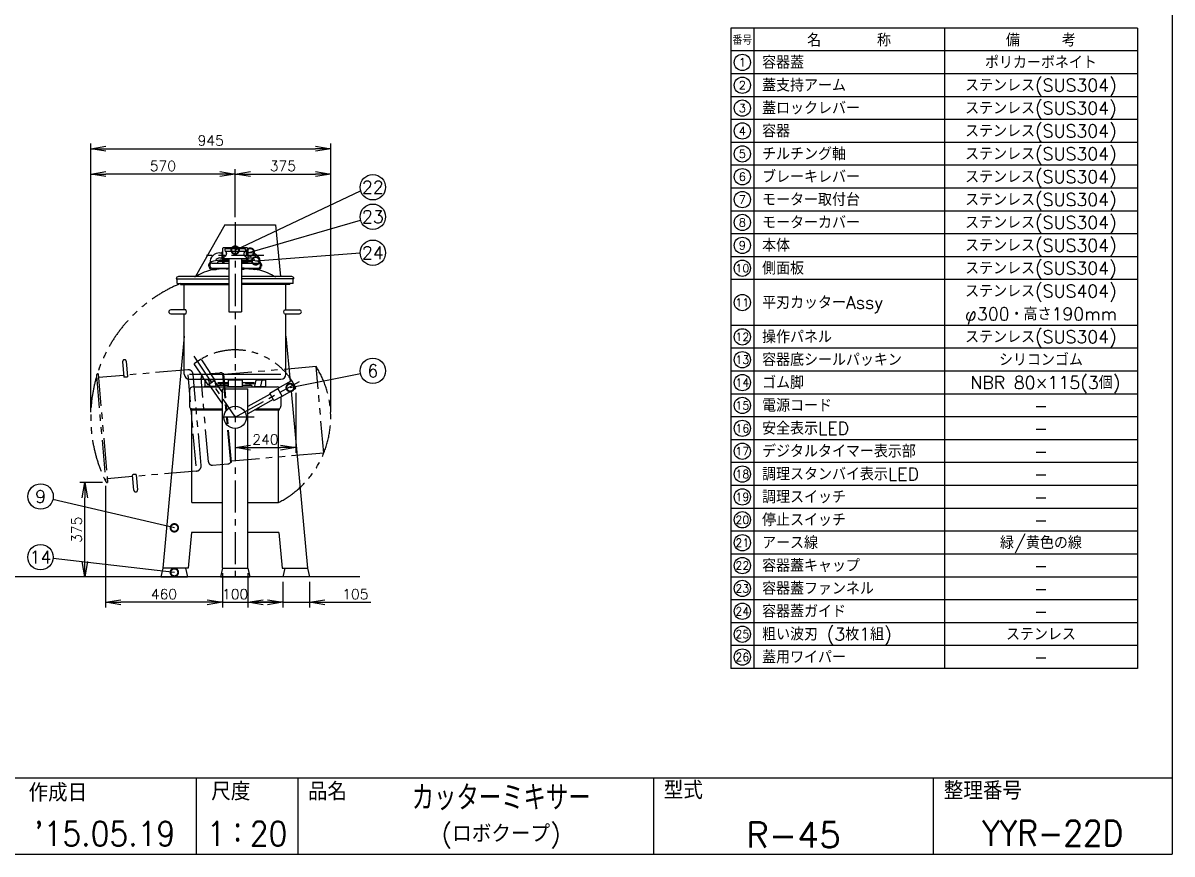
# Model space of a CAD drawing. Extents: x 460 to 8100, y 0 to 5507.
# Drawn here: x 3578 to 8100, y 0 to 3270 of the extents above; entities that cross this region are included whole.
import ezdxf
from ezdxf.enums import TextEntityAlignment as Align

# ---------------------------------------------------------------- set-up
doc = ezdxf.new("R2010")
doc.units = 0
doc.header["$LTSCALE"] = 4
doc.header["$PDMODE"] = 3
doc.linetypes.add('CENTER', pattern=[50.8, 31.75, -6.35, 6.35, -6.35])
doc.linetypes.add('PHANTOM', pattern=[63.5, 31.75, -6.35, 6.35, -6.35, 6.35, -6.35])
doc.layers.get('0').update_dxf_attribs({"linetype": 'CONTINUOUS'})
doc.layers.get('DEFPOINTS').update_dxf_attribs({"linetype": 'CONTINUOUS'})
for name, color, linetype in [('DANMEN', 7, 'CONTINUOUS'), ('SIYOU', 7, 'CONTINUOUS'), ('SUNPOU', 7, 'CONTINUOUS'), ('WAKU', 7, 'CONTINUOUS')]:
    doc.layers.add(name, color=color, linetype=linetype)
doc.styles.get("Standard").update_dxf_attribs({"font": 'romans.shx', "bigfont": 'extfont.shx'})
doc.dimstyles.get("Standard").update_dxf_attribs({"dimscale": 20, "dimtxt": 2, "dimasz": 3, "dimexe": 1, "dimexo": 1, "dimgap": 0.6, "dimtad": 3, "dimdec": 0, "dimzin": 0, "dimdsep": 46, "dimtxsty": 'STANDARD', "dimblk1": 'OPEN', "dimblk2": 'OPEN', "dimsah": 1, "dimcen": 1.5, "dimadec": 0, "dimazin": 0, "dimtfac": 1, "dimtdec": 0, "dimtmove": 0, "dimatfit": 0, "dimldrblk": 'DOTSMALL', "dimfxl": 1, "dimtvp": 1, "dimtolj": 1, "dimtzin": 0, "dimarcsym": 0})

# ---------------------------------------------------------------- blocks, each defined once
blk = doc.blocks.new('_DotSmall')
at = {"color": 0, "linetype": 'ByBlock', "const_width": 0.5}
blk.add_lwpolyline([(-0.0625, 0, 1), (0.0625, 0, 1)], format="xyb", close=True, dxfattribs=at)
blk = doc.blocks.new('_OPEN')
at = {"color": 0, "linetype": 'ByBlock'}
for p, q in [((-1, 0.167), (0, 0)), ((0, 0), (-1, -0.167)), ((0, 0), (-1, 0))]:
    blk.add_line(p, q, dxfattribs=at)
blk = doc.blocks.new('*D6')
at = {"layer": 'DEFPOINTS', "color": 0}
for p in [(4789.3, 2775.4), (3844.7, 1718.4), (4789.3, 1718.4)]:
    blk.add_point(p, dxfattribs=at)
at = {"layer": 'SUNPOU', "color": 0, "lineweight": -2}
for p, q in [((3844.7, 1738.4), (3844.7, 2795.4)), ((3904.7, 2775.4), (4729.3, 2775.4)), ((4789.3, 1738.4), (4789.3, 2795.4))]:
    blk.add_line(p, q, dxfattribs=at)
at = {"layer": 'SUNPOU', "color": 0, "lineweight": -2, "xscale": 60, "yscale": 60, "zscale": 60, "rotation": 180}
blk.add_blockref('_OPEN', (3844.7, 2775.4), dxfattribs=at)
at = {"layer": 'SUNPOU', "color": 0, "lineweight": -2, "xscale": 60, "yscale": 60, "zscale": 60}
blk.add_blockref('_OPEN', (4789.3, 2775.4), dxfattribs=at)
at = {"layer": 'SUNPOU', "color": 0, "insert": (4317, 2807.4), "char_height": 40, "attachment_point": 5}
blk.add_mtext('\\A1;945', dxfattribs=at)
blk = doc.blocks.new('*D7')
at = {"layer": 'DEFPOINTS', "color": 0}
for p in [(3844.7, 2675.4), (4413.2, 2486.2), (3844.7, 1718.4)]:
    blk.add_point(p, dxfattribs=at)
at = {"layer": 'SUNPOU', "color": 0, "lineweight": -2}
for p, q in [((3844.7, 1738.4), (3844.7, 2695.4)), ((4353.2, 2675.4), (3904.7, 2675.4)), ((4413.2, 2506.2), (4413.2, 2695.4))]:
    blk.add_line(p, q, dxfattribs=at)
at = {"layer": 'SUNPOU', "color": 0, "lineweight": -2, "xscale": 60, "yscale": 60, "zscale": 60, "rotation": 180}
blk.add_blockref('_OPEN', (3844.7, 2675.4), dxfattribs=at)
at = {"layer": 'SUNPOU', "color": 0, "lineweight": -2, "xscale": 60, "yscale": 60, "zscale": 60}
blk.add_blockref('_OPEN', (4413.2, 2675.4), dxfattribs=at)
at = {"layer": 'SUNPOU', "color": 0, "insert": (4128.9, 2707.4), "char_height": 40, "attachment_point": 5}
blk.add_mtext('\\A1;570', dxfattribs=at)
blk = doc.blocks.new('*D8')
at = {"layer": 'DEFPOINTS', "color": 0}
for p in [(3903.3, 1468.1), (4363.2, 1125.4), (3903.3, 990.4)]:
    blk.add_point(p, dxfattribs=at)
at = {"layer": 'SUNPOU', "color": 0, "lineweight": -2}
for p, q in [((3903.3, 1448.1), (3903.3, 970.4)), ((4363.2, 1105.4), (4363.2, 970.4)), ((4303.2, 990.4), (3963.3, 990.4))]:
    blk.add_line(p, q, dxfattribs=at)
at = {"layer": 'SUNPOU', "color": 0, "lineweight": -2, "xscale": 60, "yscale": 60, "zscale": 60, "rotation": 180}
blk.add_blockref('_OPEN', (3903.3, 990.4), dxfattribs=at)
at = {"layer": 'SUNPOU', "color": 0, "lineweight": -2, "xscale": 60, "yscale": 60, "zscale": 60}
blk.add_blockref('_OPEN', (4363.2, 990.4), dxfattribs=at)
at = {"layer": 'SUNPOU', "color": 0, "insert": (4133.2, 1022.4), "char_height": 40, "attachment_point": 5}
blk.add_mtext('\\A1;460', dxfattribs=at)
blk = doc.blocks.new('*D25')
at = {"layer": 'DEFPOINTS', "color": 0}
for p in [(3821.5, 1461.3), (3911.4, 1461.3), (4120.7, 1090.4)]:
    blk.add_point(p, dxfattribs=at)
at = {"layer": 'SUNPOU', "color": 0, "lineweight": -2}
for p, q in [((3891.4, 1461.3), (3801.5, 1461.3)), ((3821.5, 1150.4), (3821.5, 1401.3)), ((4100.7, 1090.4), (3801.5, 1090.4))]:
    blk.add_line(p, q, dxfattribs=at)
at = {"layer": 'SUNPOU', "color": 0, "lineweight": -2, "xscale": 60, "yscale": 60, "zscale": 60}
for p, rotation in [((3821.5, 1461.3), 90), ((3821.5, 1090.4), 270)]:
    blk.add_blockref('_OPEN', p, dxfattribs=dict(at, rotation=rotation))
at = {"layer": 'SUNPOU', "color": 0, "insert": (3789.5, 1275.9), "char_height": 40, "attachment_point": 5, "rotation": 90}
blk.add_mtext('\\A1;375', dxfattribs=at)
blk = doc.blocks.new('*D3')
at = {"layer": 'DEFPOINTS', "color": 0}
for p in [(4789.3, 2675.4), (4413.2, 2486.2), (4789.3, 1718.4)]:
    blk.add_point(p, dxfattribs=at)
at = {"layer": 'SUNPOU', "color": 0, "lineweight": -2}
for p, q in [((4413.2, 2506.2), (4413.2, 2695.4)), ((4473.2, 2675.4), (4729.3, 2675.4)), ((4789.3, 1738.4), (4789.3, 2695.4))]:
    blk.add_line(p, q, dxfattribs=at)
at = {"layer": 'SUNPOU', "color": 0, "lineweight": -2, "xscale": 60, "yscale": 60, "zscale": 60, "rotation": 180}
blk.add_blockref('_OPEN', (4413.2, 2675.4), dxfattribs=at)
at = {"layer": 'SUNPOU', "color": 0, "lineweight": -2, "xscale": 60, "yscale": 60, "zscale": 60}
blk.add_blockref('_OPEN', (4789.3, 2675.4), dxfattribs=at)
at = {"layer": 'SUNPOU', "color": 0, "insert": (4601.2, 2707.4), "char_height": 40, "attachment_point": 5}
blk.add_mtext('\\A1;375', dxfattribs=at)
blk = doc.blocks.new('*D4')
at = {"layer": 'DEFPOINTS', "color": 0}
for p in [(4600.7, 1090.4), (4705.7, 1090.4), (4705.7, 990.4)]:
    blk.add_point(p, dxfattribs=at)
at = {"layer": 'SUNPOU', "color": 0, "lineweight": -2}
for p, q in [((4600.7, 1070.4), (4600.7, 970.4)), ((4705.7, 1070.4), (4705.7, 970.4)), ((4540.7, 990.4), (4480.7, 990.4)), ((4600.7, 990.4), (4705.7, 990.4)), ((4765.7, 990.4), (4946.8, 990.4))]:
    blk.add_line(p, q, dxfattribs=at)
at = {"layer": 'SUNPOU', "color": 0, "lineweight": -2, "xscale": 60, "yscale": 60, "zscale": 60}
blk.add_blockref('_OPEN', (4600.7, 990.4), dxfattribs=at)
at = {"layer": 'SUNPOU', "color": 0, "lineweight": -2, "xscale": 60, "yscale": 60, "zscale": 60, "rotation": 180}
blk.add_blockref('_OPEN', (4705.7, 990.4), dxfattribs=at)
at = {"layer": 'SUNPOU', "color": 0, "insert": (4886.3, 1022.4), "char_height": 40, "attachment_point": 5}
blk.add_mtext('\\A1;105', dxfattribs=at)
blk = doc.blocks.new('*D27')
at = {"layer": 'DEFPOINTS', "color": 0}
for p in [(4651.5, 1834.2), (4413.2, 1599.2), (4651.5, 1599.2)]:
    blk.add_point(p, dxfattribs=at)
at = {"layer": 'SUNPOU', "color": 0, "lineweight": -2}
for p, q in [((4651.5, 1814.2), (4651.5, 1579.2)), ((4473.2, 1599.2), (4591.5, 1599.2))]:
    blk.add_line(p, q, dxfattribs=at)
at = {"layer": 'SUNPOU', "color": 0, "lineweight": -2, "xscale": 60, "yscale": 60, "zscale": 60, "rotation": 180}
blk.add_blockref('_OPEN', (4413.2, 1599.2), dxfattribs=at)
at = {"layer": 'SUNPOU', "color": 0, "lineweight": -2, "xscale": 60, "yscale": 60, "zscale": 60}
blk.add_blockref('_OPEN', (4651.5, 1599.2), dxfattribs=at)
at = {"layer": 'SUNPOU', "color": 0, "insert": (4532.3, 1631.2), "char_height": 40, "attachment_point": 5}
blk.add_mtext('\\A1;240', dxfattribs=at)
blk = doc.blocks.new('*D28')
at = {"layer": 'DEFPOINTS', "color": 0}
for p in [(4363.2, 1125.4), (4463.2, 1125.4), (4463.2, 990.4)]:
    blk.add_point(p, dxfattribs=at)
at = {"layer": 'SUNPOU', "color": 0, "lineweight": -2}
for p, q in [((4363.2, 1105.4), (4363.2, 970.4)), ((4463.2, 1105.4), (4463.2, 970.4)), ((4303.2, 990.4), (4243.2, 990.4)), ((4363.2, 990.4), (4463.2, 990.4)), ((4523.2, 990.4), (4583.2, 990.4))]:
    blk.add_line(p, q, dxfattribs=at)
at = {"layer": 'SUNPOU', "color": 0, "lineweight": -2, "xscale": 60, "yscale": 60, "zscale": 60}
blk.add_blockref('_OPEN', (4363.2, 990.4), dxfattribs=at)
at = {"layer": 'SUNPOU', "color": 0, "lineweight": -2, "xscale": 60, "yscale": 60, "zscale": 60, "rotation": 180}
blk.add_blockref('_OPEN', (4463.2, 990.4), dxfattribs=at)
at = {"layer": 'SUNPOU', "color": 0, "insert": (4413.2, 1022.4), "char_height": 40, "attachment_point": 5}
blk.add_mtext('\\A1;100', dxfattribs=at)

msp = doc.modelspace()

# ---------------------------------------------------------------- linework, layer by layer
at = {"color": 2}
for p, q in [((4372.4, 2475.4), (4257.7, 2273.1)), ((4572.4, 2475.4), (4591.3, 2272.4)), ((4353.2, 2365.4), (4362.2, 2365.4)), ((4362.2, 2341.4), (4362.2, 2369.4)), ((4362.2, 2369.4), (4363.2, 2369.4)), ((4464.2, 2369.4), (4463.2, 2369.4)), ((4464.2, 2369.4), (4463.2, 2369.4)), ((4464.2, 2341.4), (4464.2, 2369.4)), ((4473.2, 2365.4), (4464.2, 2365.4)), ((4308.3, 2313.4), (4313.3, 2314.1)), ((4310.5, 2307.4), (4314.7, 2310.1)), ((4323.2, 2325.4), (4388.2, 2325.4)), ((4388.2, 2336.4), (4353.1, 2336.4)), ((4388.2, 2331.4), (4353.1, 2331.4)), ((4353.2, 2345.4), (4362.2, 2345.4)), ((4362.2, 2341.4), (4363.2, 2341.4)), ((4388.2, 2343.4), (4388.2, 2133.4)), ((4388.2, 2343.4), (4438.2, 2343.4)), ((4438.2, 2343.4), (4438.2, 2133.4)), ((4438.2, 2336.4), (4473.3, 2336.4)), ((4438.2, 2331.4), (4473.3, 2331.4)), ((4438.2, 2325.4), (4503.2, 2325.4)), ((4464.2, 2341.4), (4463.2, 2341.4)), ((4464.2, 2341.4), (4463.2, 2341.4)), ((4464.2, 2345.4), (4473.2, 2345.4)), ((4515.9, 2307.4), (4511.6, 2310.1)), ((4518.1, 2313.4), (4513.1, 2314.1)), ((4181.7, 2263.4), (4388.2, 2263.4)), ((4184.7, 2244.4), (4184.7, 2263.4)), ((4388.2, 2272.4), (4190.7, 2272.4)), ((4323.2, 2305.4), (4388.2, 2305.4)), ((4323.2, 2300.4), (4338.2, 2300.4)), ((4438.2, 2305.4), (4503.2, 2305.4)), ((4635.7, 2272.4), (4438.2, 2272.4)), ((4644.7, 2263.4), (4438.2, 2263.4)), ((4503.2, 2300.4), (4488.2, 2300.4)), ((4493.2, 2305.4), (4503.2, 2305.4)), ((4641.7, 2244.4), (4641.7, 2263.4)), ((4184.7, 2244.4), (4388.2, 2244.4)), ((4198.2, 2240.9), (4388.2, 2240.9)), ((4213.2, 2140.9), (4213.2, 2240.9)), ((4641.7, 2244.4), (4438.2, 2244.4)), ((4628.2, 2240.9), (4438.2, 2240.9)), ((4613.2, 2140.9), (4613.2, 2240.9)), ((4219.2, 2140.9), (4159.7, 2140.9)), ((4159.7, 2125.9), (4219.2, 2125.9)), ((4213.2, 1888.4), (4213.2, 2125.9)), ((4388.2, 2133.4), (4438.2, 2133.4)), ((4607.2, 2140.9), (4666.7, 2140.9)), ((4607.2, 2125.9), (4666.7, 2125.9)), ((4613.2, 1888.4), (4613.2, 2125.9)), ((4213.2, 2037.6), (4128.2, 1125.4)), ((4613.2, 2037.6), (4629.9, 1858.7)), ((4233.2, 1888.4), (4593.2, 1888.4)), ((4233.2, 1868.4), (4593.2, 1868.4)), ((4294, 1864.4), (4294, 1841.4)), ((4295, 1865.4), (4295, 1868.4)), ((4331.1, 1865.4), (4295, 1865.4)), ((4307.3, 1865.4), (4307.3, 1868.4)), ((4308.3, 1864.6), (4313.1, 1841)), ((4331.1, 1865.4), (4331.1, 1868.4)), ((4332.1, 1864.6), (4336.8, 1841)), ((4345.6, 1854.4), (4345.6, 1851.2)), ((4386.1, 1854.4), (4345.6, 1854.4)), ((4367.7, 1854.4), (4367.7, 1851.2)), ((4381.5, 1854.4), (4381.5, 1851.2)), ((4386.1, 1864.4), (4386.1, 1841.4)), ((4387.1, 1865.4), (4387.1, 1868.4)), ((4387.1, 1865.4), (4439.2, 1865.4)), ((4439.2, 1865.4), (4439.2, 1868.4)), ((4440.2, 1864.4), (4440.2, 1841.4)), ((4487.6, 1854.4), (4440.2, 1854.4)), ((4453.8, 1854.4), (4453.8, 1851.2)), ((4462.7, 1854.4), (4462.7, 1851.2)), ((4482.6, 1854.4), (4482.6, 1851.2)), ((4487.6, 1854.4), (4487.6, 1851.2)), ((4494.3, 1864.6), (4489.5, 1841)), ((4495.3, 1865.4), (4495.3, 1868.4)), ((4495.3, 1865.4), (4531.4, 1865.4)), ((4518.1, 1864.6), (4513.3, 1841)), ((4519.1, 1865.4), (4519.1, 1868.4)), ((4531.4, 1865.4), (4531.4, 1868.4)), ((4532.4, 1864.4), (4532.4, 1841.4)), ((4233.2, 1823.4), (4233.2, 1762.6)), ((4248.2, 1838.4), (4578.2, 1838.4)), ((4292, 1839.4), (4292, 1838.4)), ((4313.9, 1839.4), (4293.1, 1839.4)), ((4315, 1838.4), (4315, 1839.4)), ((4337.6, 1839.4), (4316.2, 1839.4)), ((4338.8, 1838.4), (4338.8, 1839.4)), ((4345.6, 1851.2), (4386.1, 1851.2)), ((4348.2, 1843.4), (4348.2, 1838.4)), ((4386.1, 1843.4), (4348.2, 1843.4)), ((4355.7, 1851.2), (4355.7, 1843.4)), ((4363.2, 1830.4), (4463.2, 1830.4)), ((4384.1, 1839.4), (4384.1, 1838.4)), ((4387, 1839.4), (4439.3, 1839.4)), ((4478.2, 1843.4), (4440.2, 1843.4)), ((4442.2, 1839.4), (4442.2, 1838.4)), ((4453.8, 1851.2), (4487.6, 1851.2)), ((4470.7, 1851.2), (4470.7, 1843.4)), ((4478.2, 1843.4), (4478.2, 1838.4)), ((4487.6, 1838.4), (4487.6, 1839.4)), ((4488.8, 1839.4), (4510.2, 1839.4)), ((4511.4, 1838.4), (4511.4, 1839.4)), ((4512.5, 1839.4), (4533.2, 1839.4)), ((4534.4, 1839.4), (4534.4, 1838.4)), ((4549.3, 1813.2), (4581.3, 1831.6)), ((4633.3, 1821.7), (4698.2, 1125.4)), ((4565.3, 1784.4), (4597.9, 1801.9)), ((4593.2, 1799.4), (4593.2, 1762.6)), ((4238.2, 1751.4), (4363.2, 1751.4)), ((4238.2, 1748.4), (4238.2, 1751.4)), ((4238.2, 1748.4), (4363.2, 1748.4)), ((4242.2, 1383.4), (4242.2, 1748.4)), ((4492.7, 1748.4), (4588.2, 1748.4)), ((4498, 1751.4), (4588.2, 1751.4)), ((4584.2, 1383.4), (4584.2, 1748.4)), ((4588.2, 1748.4), (4588.2, 1751.4)), ((4242.2, 1383.4), (4363.2, 1383.4)), ((4463.2, 1383.4), (4584.2, 1383.4)), ((4241.2, 1265.4), (4228.2, 1125.4)), ((4585.1, 1265.4), (4598.2, 1125.4)), ((4128.2, 1125.4), (4120.7, 1090.4)), ((4120.7, 1090.4), (4225.7, 1090.4)), ((4228.2, 1125.4), (4128.2, 1125.4)), ((4218.2, 1125.4), (4225.7, 1090.4)), ((4363.2, 1125.4), (4355.7, 1090.4)), ((4355.7, 1090.4), (4470.7, 1090.4)), ((4463.2, 1125.4), (4470.7, 1090.4)), ((4598.2, 1125.4), (4698.2, 1125.4)), ((4608.2, 1125.4), (4600.7, 1090.4)), ((4705.7, 1090.4), (4600.7, 1090.4)), ((4698.2, 1125.4), (4705.7, 1090.4))]:
    msp.add_line(p, q, dxfattribs=at)
at = {"color": 2, "extrusion": (0, 1, 0)}
for p, q in [((4372.4, 2475.4), (4572.4, 2475.4)), ((4363.2, 2382.4), (4363.2, 2336.4)), ((4460.2, 2385.4), (4366.2, 2385.4)), ((4463.2, 2382.4), (4463.2, 2336.4)), ((4343.2, 2325.4), (4343.2, 2326.2)), ((4363.2, 2331.4), (4363.2, 2328.4)), ((4363.2, 2328.6), (4363.2, 2328.4)), ((4460.2, 2325.4), (4438.2, 2325.4)), ((4632.9, 1860.4), (4581.3, 1831.6)), ((4651, 1836.1), (4638.3, 1858.8)), ((4363.2, 1125.4), (4363.2, 1830.4)), ((4463.2, 1125.4), (4463.2, 1830.4)), ((4551.2, 1809.7), (4463.2, 1760.6)), ((4565.3, 1784.4), (4549.3, 1813.2)), ((4597.9, 1801.9), (4581.3, 1831.6)), ((4597.9, 1801.9), (4649.4, 1830.7)), ((4563.4, 1787.9), (4463.2, 1732)), ((4363.2, 1265.4), (4241.2, 1265.4)), ((4585.1, 1265.4), (4463.2, 1265.4)), ((4363.2, 1125.4), (4463.2, 1125.4))]:
    msp.add_line(p, q, dxfattribs=at)
at = {"color": 2, "linetype": 'CENTER'}
for p, q in [((4413.2, 2486.2), (4413.2, 1075.8)), ((4525.7, 2355.4), (4300.7, 2355.4)), ((4413.2, 1718.4), (4666.5, 1859.6)), ((4488.2, 1718.4), (4338.2, 1718.4))]:
    msp.add_line(p, q, dxfattribs=at)
at = {"color": 2, "linetype": 'Continuous'}
for p, q in [((4374, 2352.7), (4372, 2351.9)), ((4372.2, 2377.6), (4374, 2371.4)), ((4452.4, 2371.4), (4374, 2371.4)), ((4451.3, 2381.4), (4375, 2381.4)), ((4376.1, 2371.4), (4378.8, 2362.5)), ((4450.3, 2371.4), (4447.6, 2362.5)), ((4452.3, 2352.7), (4454.4, 2351.9)), ((4454.2, 2377.6), (4452.4, 2371.4)), ((4388.2, 2341.4), (4368.1, 2341.4)), ((4368.1, 2341.4), (4368.1, 2336.4)), ((4368.1, 2331.4), (4368.1, 2325.4)), ((4368.2, 2346.3), (4368.2, 2344.9)), ((4368.2, 2344.9), (4368.2, 2341.9)), ((4458.3, 2341.4), (4438.2, 2341.4)), ((4458.2, 2346.3), (4458.2, 2344.9)), ((4458.2, 2344.9), (4458.2, 2341.9)), ((4458.3, 2341.4), (4458.3, 2336.4)), ((4458.3, 2331.4), (4458.3, 2325.4))]:
    msp.add_line(p, q, dxfattribs=at)
at = {"color": 2, "extrusion": (1.483e-13, 1, 0)}
for p in [(4463.2, 2331.4), (4463.2, 2328.6)]:
    msp.add_line(p, (4463.2, 2328.4), dxfattribs=at)
at = {"color": 2, "extrusion": (-2.15e-13, 1, 0)}
msp.add_line((4483.2, 2325.4), (4483.2, 2326.2), dxfattribs=at)
at = {"color": 2}
for points in [[(4384.2, 2301.4), (4377.2, 2301.4), (4377.2, 2305.4), (4384.2, 2305.4)], [(4442.2, 2301.4), (4449.2, 2301.4), (4449.2, 2305.4), (4442.2, 2305.4)]]:
    msp.add_lwpolyline(points, close=True, dxfattribs=at)
msp.add_circle((4413.2, 1718.4), 44, dxfattribs=at)
for centre, radius, start, end in [((4353.2, 2325.4), 40, 90, 178.2861), ((4366.2, 2382.4), 3, 90, 180), ((4460.2, 2382.4), 3, 0, 90), ((4473.2, 2325.4), 40, 1.7139, 90), ((4323.2, 2315.4), 15, 105.9798, 187.6623), ((4323.2, 2315.4), 15, 212.231, 270), ((4323.2, 2315.4), 10, 90, 270), ((4355.1, 2234.9), 101.6, 91.1053, 110.7676), ((4353.2, 2325.4), 20, 90, 152.9644), ((4348.2, 2326.2), 5, 94.0862, 180), ((4355.1, 2229.9), 101.6, 91.1053, 94.0862), ((4366.2, 2328.4), 3, 180, 270), ((4460.2, 2328.4), 3, 270, 0), ((4473.2, 2325.4), 20, 27.0356, 90), ((4471.3, 2234.9), 101.6, 69.2324, 88.8947), ((4471.3, 2229.9), 101.6, 85.9138, 88.8947), ((4478.2, 2326.2), 5, 0, 85.9138), ((4503.2, 2315.4), 10, 270, 90), ((4503.2, 2315.4), 15, 270, 327.769), ((4503.2, 2315.4), 15, 352.3377, 74.0202), ((4190.7, 2263.4), 9, 90, 180), ((4253.2, 2287.4), 15, 270, 296.2486), ((4338.2, 2305.4), 5, 270, 0), ((4411.8, 725.3), 1577.6, 91.2567, 92.5698), ((4411.8, 725.3), 1577.6, 90.8571, 91.0024), ((4411.8, 725.3), 1577.6, 88.8959, 89.0412), ((4411.8, 725.3), 1577.6, 87.3209, 88.6416), ((4488.2, 2305.4), 5, 180, 270), ((4573.2, 2287.4), 15, 243.7514, 270), ((4635.7, 2263.4), 9, 0, 90), ((4205.7, 2240.9), 7.5, 152.1819, 180), ((4620.7, 2240.9), 7.5, 0, 27.8181), ((4159.7, 2133.4), 7.5, 90, 270), ((4666.7, 2133.4), 7.5, 270, 90), ((4233.2, 1888.4), 20, 180, 270), ((4295, 1864.4), 1, 90, 180), ((4331.1, 1864.4), 1, 11.4591, 90), ((4387.1, 1864.4), 1, 90, 180), ((4439.2, 1864.4), 1, 0, 90), ((4495.3, 1864.4), 1, 90, 168.5409), ((4531.4, 1864.4), 1, 0, 90), ((4593.2, 1888.4), 20, 270, 0), ((4634.8, 1856.9), 4, 29.1417, 119.1417), ((4248.2, 1823.4), 15, 90, 180), ((4292, 1841.4), 2, 270, 0), ((4315, 1841.4), 2, 191.4591, 270), ((4338.8, 1841.4), 2, 191.4591, 270), ((4384.1, 1841.4), 2, 270, 0), ((4442.2, 1841.4), 2, 180, 270), ((4487.6, 1841.4), 2, 270, 348.5409), ((4511.4, 1841.4), 2, 270, 348.5409), ((4534.4, 1841.4), 2, 180, 270), ((4578.2, 1823.4), 15, 51.2338, 90), ((4647.5, 1834.2), 4, 299.1417, 29.1417), ((4248.2, 1762.6), 15, 180, 228.1897), ((4578.2, 1762.6), 15, 311.8103, 0)]:
    msp.add_arc(centre, radius, start, end, dxfattribs=at)
at = {"color": 2, "linetype": 'Continuous'}
for centre, radius, start, end in [((4374.2, 2346.3), 6, 111.5228, 180), ((4375, 2378.4), 3, 90, 196.652), ((4371.1, 2360.2), 8, 291.5228, 16.652), ((4455.3, 2360.2), 8, 163.348, 248.4772), ((4451.3, 2378.4), 3, 343.348, 90), ((4452.2, 2346.3), 6, 0, 68.4772), ((4368.7, 2344.9), 0.5, 90, 180), ((4368.7, 2341.9), 0.5, 180, 270), ((4457.7, 2344.9), 0.5, 0, 90), ((4457.7, 2341.9), 0.5, 270, 0)]:
    msp.add_arc(centre, radius, start, end, dxfattribs=at)
at = {"color": 2}
msp.add_ellipse((4219.2, 2133.4), major_axis=(0, 7.5), ratio=0.278447, start_param=3.141593, end_param=6.283185, dxfattribs=at)
at = {"color": 2, "extrusion": (0, 0, -1)}
msp.add_ellipse((4607.2, 2133.4), major_axis=(0, 7.5), ratio=0.278447, start_param=3.141593, end_param=6.283185, dxfattribs=at)
at = {"color": 2}
for points, knots in [([(4259.8, 2274), (4270.8, 2279.9), (4292, 2291.3), (4314.8, 2298), (4326, 2300.4)], [0, 0, 0, 0, 37.20215, 71.857476, 71.857476, 71.857476, 71.857476]), ([(4500.4, 2300.4), (4511.6, 2298), (4534.3, 2291.3), (4555.6, 2279.9), (4566.6, 2274)], [244.943194, 244.943194, 244.943194, 244.943194, 279.59852, 316.800671, 316.800671, 316.800671, 316.800671])]:
    msp.add_open_spline(points, degree=3, knots=knots, dxfattribs=at)
at = {"layer": 'DANMEN', "color": 2, "linetype": 'CENTER'}
msp.add_line((4250.4, 1958.4), (4413.2, 1718.4), dxfattribs=at)
at = {"layer": 'DANMEN', "color": 2, "linetype": 'PHANTOM', "extrusion": (-0.996195, -0.087156, 0)}
for p, q in [((4275.2, 1945), (4253.7, 1930.5)), ((4252.6, 1924.9), (4285.7, 1876.1)), ((4280.8, 1944), (4313.9, 1895.2)), ((4334.2, 1864.2), (4306.9, 1845.7)), ((4330.9, 1862), (4363.2, 1814.4)), ((4310.2, 1848), (4363.2, 1769.9))]:
    msp.add_line(p, q, dxfattribs=at)
at = {"layer": 'DANMEN', "color": 2, "linetype": 'PHANTOM'}
for p, q in [((3970.2, 1936.8), (3975.4, 1877.5)), ((3990.3, 1878.8), (3985.1, 1938.1)), ((4226.4, 1905.5), (3989.8, 1884.8)), ((4732, 1918), (4368.4, 1886.2)), ((4761.8, 1577.3), (4732, 1918)), ((3867.1, 1881.6), (3903.3, 1468.1)), ((3873.9, 1889.7), (3911.4, 1461.3)), ((3974.9, 1883.5), (3875.2, 1874.7)), ((4259.5, 1526.9), (4228.1, 1885.5)), ((4279.4, 1528.6), (4248.1, 1887.3)), ((4308, 1543.6), (4279.3, 1872.3)), ((4306.9, 1845.7), (4285.7, 1876.1)), ((4334.2, 1864.2), (4313.9, 1895.2)), ((4316.8, 1890.7), (4353.5, 1893.9)), ((4368, 1890.1), (4365.1, 1889.9)), ((4395.6, 1541.2), (4365.1, 1889.9)), ((4398.6, 1541.5), (4368, 1890.1)), ((4398.6, 1541.5), (4395.6, 1541.2)), ((4761.8, 1577.3), (4398.2, 1545.5)), ((4024.1, 1492.2), (4029.3, 1433)), ((4261.3, 1507), (4024.7, 1486.3)), ((4324.3, 1530), (4384.9, 1535.3)), ((4009.7, 1485), (3910.1, 1476.3)), ((4014.4, 1431.7), (4009.2, 1490.9))]:
    msp.add_line(p, q, dxfattribs=at)
at = {"layer": 'DANMEN', "color": 2}
msp.add_line((4904.4, 1090.4), (1105.9, 1090.4), dxfattribs=at)
at = {"layer": 'DANMEN', "color": 2, "linetype": 'PHANTOM'}
for centre, radius, start, end in [((4413.2, 1718.4), 568.5, 112.3015, 206.4208), ((3977.7, 1937.4), 7.5, 5, 185), ((4413.2, 1718.4), 265.3, 26.2473, 121.3332), ((4277.5, 1941.7), 4, 34.1417, 124.1417), ((4228.1, 1885.5), 20, 5, 95), ((4255.9, 1927.1), 4, 124.1417, 214.1417), ((4413.2, 1718.4), 376.1, 297.0419, 32.0419), ((3874.6, 1882.2), 7.5, 95, 185), ((4294.2, 1873.6), 15, 146.2338, 185), ((4354.8, 1878.9), 15, 46.8103, 95), ((4323, 1544.9), 15, 185, 275), ((4383.6, 1550.2), 15, 275, 323.1897), ((4259.5, 1526.9), 20, 275, 5), ((3910.8, 1468.8), 7.5, 185, 275), ((4021.9, 1432.3), 7.5, 185, 5)]:
    msp.add_arc(centre, radius, start, end, dxfattribs=at)
at = {"layer": 'DANMEN', "color": 2, "linetype": 'PHANTOM', "extrusion": (0, 0, -1)}
msp.add_ellipse((3982.9, 1878.2), major_axis=(-7.47, -0.65), ratio=0.278447, start_param=3.141593, end_param=6.283185, dxfattribs=at)
at = {"layer": 'DANMEN', "color": 2, "linetype": 'PHANTOM'}
msp.add_ellipse((4016.7, 1491.6), major_axis=(-7.47, -0.65), ratio=0.278447, start_param=3.141593, end_param=6.283185, dxfattribs=at)
at = {"layer": 'SIYOU', "color": 6}
for p, q in [((6364.1, 3250), (6364.1, 730)), ((7964.1, 3250), (6364.1, 3250)), ((7964.1, 3250), (7964.1, 730)), ((7964.1, 730), (6364.1, 730))]:
    msp.add_line(p, q, dxfattribs=at)
at = {"layer": 'SIYOU', "color": 7}
for p, q in [((6454.1, 3250), (6454.1, 730)), ((7204.1, 3250), (7204.1, 730)), ((7964.1, 3160), (6364.1, 3160)), ((7964.1, 3070), (6364.1, 3070)), ((7964.1, 2980), (6364.1, 2980)), ((7964.1, 2890), (6364.1, 2890)), ((7964.1, 2800), (6364.1, 2800)), ((7964.1, 2710), (6364.1, 2710)), ((7964.1, 2620), (6364.1, 2620)), ((7964.1, 2530), (6364.1, 2530)), ((7964.1, 2440), (6364.1, 2440)), ((7964.1, 2350), (6364.1, 2350)), ((7964.1, 2260), (6364.1, 2260)), ((7964.1, 2080), (6364.1, 2080)), ((7964.1, 1990), (6364.1, 1990)), ((7964.1, 1900), (6364.1, 1900)), ((7964.1, 1810), (6364.1, 1810)), ((7964.1, 1720), (6364.1, 1720)), ((7964.1, 1630), (6364.1, 1630)), ((7964.1, 1540), (6364.1, 1540)), ((7964.1, 1450), (6364.1, 1450)), ((7964.1, 1360), (6364.1, 1360)), ((7964.1, 1270), (6364.1, 1270)), ((7964.1, 1180), (6364.1, 1180)), ((7964.1, 1090), (6364.1, 1090)), ((7964.1, 1000), (6364.1, 1000)), ((7964.1, 910), (6364.1, 910)), ((7964.1, 820), (6364.1, 820))]:
    msp.add_line(p, q, dxfattribs=at)
at = {"layer": 'SIYOU'}
for centre in [(6409.1, 3115), (6409.1, 3025), (6409.1, 2935), (6409.1, 2845), (6409.1, 2755), (6409.1, 2665), (6409.1, 2575), (6409.1, 2485), (6409.1, 2395), (6409.1, 2305), (6409.1, 2170), (6409.1, 2035), (6409.1, 1945), (6409.1, 1855), (6409.1, 1765), (6409.1, 1675), (6409.1, 1585), (6409.1, 1495), (6409.1, 1405), (6409.1, 1315), (6409.1, 1225), (6409.1, 1135), (6409.1, 1045), (6409.1, 955), (6409.1, 865), (6409.1, 775)]:
    msp.add_circle(centre, 32.1, dxfattribs=at)
at = {"layer": 'SUNPOU'}
for centre in [(4955, 2623.7), (4955, 2507.6), (4955, 2365.9), (4955, 1901.3), (3647.6, 1406.9), (3647.1, 1168.1)]:
    msp.add_circle(centre, 50, dxfattribs=at)
at = {"layer": 'WAKU', "color": 6}
for p, q in [((8100, 5507), (8100, 0)), ((460, 300), (8100, 300)), ((460, 0), (8100, 0))]:
    msp.add_line(p, q, dxfattribs=at)
at = {"layer": 'WAKU', "color": 7}
for p, q in [((4260, 300), (4260, 0)), ((4660, 300), (4660, 0)), ((6060, 300), (6060, 0)), ((7160, 300), (7160, 0))]:
    msp.add_line(p, q, dxfattribs=at)

# ---------------------------------------------------------------- texts
at = {"layer": 'SIYOU'}
for s, height, p in [('番号', 32.14, (6409.1, 3205)), ('名\u3000\u3000\u3000\u3000称', 50, (6829.1, 3205)), ('備\u3000\u3000\u3000考', 50, (7584.1, 3205)), ('1', 32.1, (6409.1, 3115)), ('2', 32.1, (6409.1, 3025)), ('3', 32.1, (6409.1, 2935)), ('4', 32.1, (6409.1, 2845)), ('5', 32.1, (6409.1, 2755)), ('6', 32.1, (6409.1, 2665)), ('7', 32.1, (6409.1, 2575)), ('8', 32.1, (6409.1, 2485)), ('9', 32.1, (6409.1, 2395)), ('10', 32.14, (6409.1, 2305)), ('11', 32.14, (6409.1, 2170)), ('12', 32.14, (6409.1, 2035)), ('13', 32.14, (6409.1, 1945)), ('14', 32.14, (6409.1, 1855)), ('15', 32.14, (6409.1, 1765)), ('16', 32.14, (6409.1, 1675)), ('17', 32.14, (6409.1, 1585)), ('18', 32.14, (6409.1, 1495)), ('19', 32.14, (6409.1, 1405)), ('20', 32.14, (6409.1, 1315)), ('21', 32.14, (6409.1, 1225)), ('22', 32.14, (6409.1, 1135)), ('23', 32.14, (6409.1, 1045)), ('24', 32.14, (6409.1, 955)), ('25', 32.14, (6409.1, 865)), ('26', 32.14, (6409.1, 775))]:
    msp.add_text(s, height=height, dxfattribs=at).set_placement(p, align=Align.MIDDLE)
for s, p in [('容器蓋', (6486.9, 3115)), ('蓋支持アーム', (6486.9, 3025)), ('蓋ロックレバー', (6486.9, 2935)), ('容器', (6486.9, 2845)), ('チルチング軸', (6486.9, 2755)), ('ブレーキレバー', (6486.9, 2665)), ('モーター取付台', (6486.9, 2575)), ('モーターカバー', (6486.9, 2485)), ('本体', (6486.9, 2395)), ('側面板', (6486.9, 2305)), ('平刃カッターAssy', (6486.9, 2170)), ('操作パネル', (6486.9, 2035)), ('容器底シールパッキン', (6486.9, 1945)), ('ゴム脚', (6486.9, 1855)), ('電源コード', (6486.9, 1765)), ('安全表示LED', (6486.9, 1675)), ('デジタルタイマー表示部', (6486.9, 1585)), ('調理スタンバイ表示LED', (6486.9, 1495)), ('調理スイッチ', (6486.9, 1405)), ('停止スイッチ', (6486.9, 1315)), ('アース線', (6486.9, 1225)), ('容器蓋キャップ', (6486.9, 1135)), ('容器蓋ファンネル', (6486.9, 1045)), ('容器蓋ガイド', (6486.9, 955)), ('粗い波刃 (3枚1組)\u3000\u3000', (6486.9, 865)), ('蓋用ワイパー', (6486.9, 775))]:
    msp.add_text(s, height=50, dxfattribs=at).set_placement(p, align=Align.MIDDLE_LEFT)
at = {"layer": 'SIYOU', "color": 1}
for s, p in [('ポリカーボネイト', (7584.1, 3115)), ('ステンレス(SUS304)', (7584.1, 3025)), ('ステンレス(SUS304)', (7584.1, 2935)), ('ステンレス(SUS304)', (7584.1, 2845)), ('ステンレス(SUS304)', (7584.1, 2755)), ('ステンレス(SUS304)', (7584.1, 2665)), ('ステンレス(SUS304)', (7584.1, 2575)), ('ステンレス(SUS304)', (7584.1, 2485)), ('ステンレス(SUS304)', (7584.1, 2395)), ('ステンレス(SUS304)', (7584.1, 2305)), ('ステンレス(SUS404)', (7584.1, 2215)), ('φ300・高さ190mm', (7584.1, 2125)), ('ステンレス(SUS304)', (7584.1, 2035)), ('シリコンゴム', (7584.1, 1945)), (' NBR 80×115(3個)', (7584.1, 1855)), ('-', (7584.1, 1765)), ('-', (7584.1, 1675)), ('-', (7584.1, 1585)), ('-', (7584.1, 1495)), ('-', (7584.1, 1405)), ('-', (7584.1, 1315)), ('緑/黄色の線', (7584.1, 1225)), ('-', (7584.1, 1135)), ('-', (7584.1, 1045)), ('-', (7584.1, 955)), ('ステンレス', (7584.1, 865)), ('-', (7584.1, 775))]:
    msp.add_text(s, height=50, dxfattribs=at).set_placement(p, align=Align.MIDDLE_CENTER)
at = {"layer": 'SUNPOU'}
for s, p in [('22', (4955, 2623.7)), ('23', (4955, 2507.6)), ('24', (4955, 2365.9)), ('6', (4955, 1901.3)), ('9', (3647.6, 1406.9)), ('14', (3647.1, 1168.1))]:
    msp.add_text(s, height=50, dxfattribs=at).set_placement(p, align=Align.MIDDLE)
at = {"layer": 'WAKU'}
for s, p in [('作成日', (3600.1, 206.2)), ('尺度', (4319.1, 210.9)), ('品名', (4699.4, 210.9)), ('型式', (6099.8, 215.9)), ('整理番号', (7201.7, 214.2))]:
    msp.add_text(s, height=70, dxfattribs=at).set_placement(p)
at = {"layer": 'WAKU', "color": 1, "width": 0.8}
msp.add_text('カッターミキサー', height=100, dxfattribs=at).set_placement((5460, 225), align=Align.MIDDLE)
at = {"layer": 'WAKU', "color": 1, "width": 0.9}
for s, height, p in [("'15.05.19", 96, (3900, 32.1)), ('1：20', 96, (4460, 32.1)), ('YYR-22D', 100, (7630, 32.1))]:
    msp.add_text(s, height=height, dxfattribs=at).set_placement(p, align=Align.CENTER)
at = {"layer": 'WAKU', "color": 1}
for s, height, p in [('(ロボクープ)', 70, (5460, 75)), ('R-45', 100, (6610, 75))]:
    msp.add_text(s, height=height, dxfattribs=at).set_placement(p, align=Align.MIDDLE)

# ---------------------------------------------------------------- dimensions: what is measured, and where the dimension line sits
at = {"layer": 'SUNPOU'}
for base, p1, p2, picture, middle in [((4789.3, 2775.4), (3844.7, 1718.4), (4789.3, 1718.4), '*D6', (4317, 2807.4)), ((3903.3, 990.4), (4363.2, 1125.4), (3903.3, 1468.1), '*D8', (4133.2, 1022.4)), ((4705.7, 990.4), (4600.7, 1090.4), (4705.7, 1090.4), '*D4', (4886.3, 1022.4))]:
    dim = msp.add_linear_dim(base=base, p1=p1, p2=p2, dimstyle='STANDARD', override={"dimtxsty": 'STANDARD'}, dxfattribs=at)
    dim.commit()
    dim.dimension.update_dxf_attribs({"geometry": picture, "text_midpoint": middle})
for base, p2, text, picture, middle in [((3844.7, 2675.4), (3844.7, 1718.4), '570', '*D7', (4128.9, 2707.4)), ((4789.3, 2675.4), (4789.3, 1718.4), '375', '*D3', (4601.2, 2707.4))]:
    dim = msp.add_linear_dim(base=base, p1=(4413.2, 2486.2), p2=p2, text=text, dimstyle='STANDARD', override={"dimtxsty": 'STANDARD'}, dxfattribs=at)
    dim.commit()
    dim.dimension.update_dxf_attribs({"geometry": picture, "text_midpoint": middle})
dim = msp.add_linear_dim(base=(4651.5, 1599.2), p1=(4413.2, 1599.2), p2=(4651.5, 1834.2), text='240', dimstyle='STANDARD', dxfattribs=at)
dim.commit()
dim.dimension.update_dxf_attribs({"geometry": '*D27', "text_midpoint": (4532.3, 1631.2)})
dim = msp.add_linear_dim(base=(3821.5, 1461.3), p1=(4120.7, 1090.4), p2=(3911.4, 1461.3), angle=90, text='375', dimstyle='STANDARD', override={"dimtxsty": 'STANDARD'}, dxfattribs=at)
dim.commit()
dim.dimension.update_dxf_attribs({"geometry": '*D25', "text_midpoint": (3789.5, 1275.9)})
dim = msp.add_linear_dim(base=(4463.2, 990.4), p1=(4363.2, 1125.4), p2=(4463.2, 1125.4), dimstyle='STANDARD', dxfattribs=at)
dim.commit()
dim.dimension.update_dxf_attribs({"geometry": '*D28', "text_midpoint": (4413.2, 990.4), "dimtype": 160})

# ---------------------------------------------------------------- leaders
for points in [[(4413.2, 2376.2), (4907, 2609.8)], [(4472.6, 2368.4), (4907, 2493.7)], [(4494, 2333.9), (4905, 2365.9)], [(4629.8, 1835.6), (4906, 1891.4)], [(4173.9, 1283.5), (3696.3, 1395.5)], [(4173.9, 1108.3), (3696.7, 1162.5)]]:
    msp.add_leader(points, dimstyle='STANDARD', dxfattribs=at)

doc.saveas('drawing.dxf')
